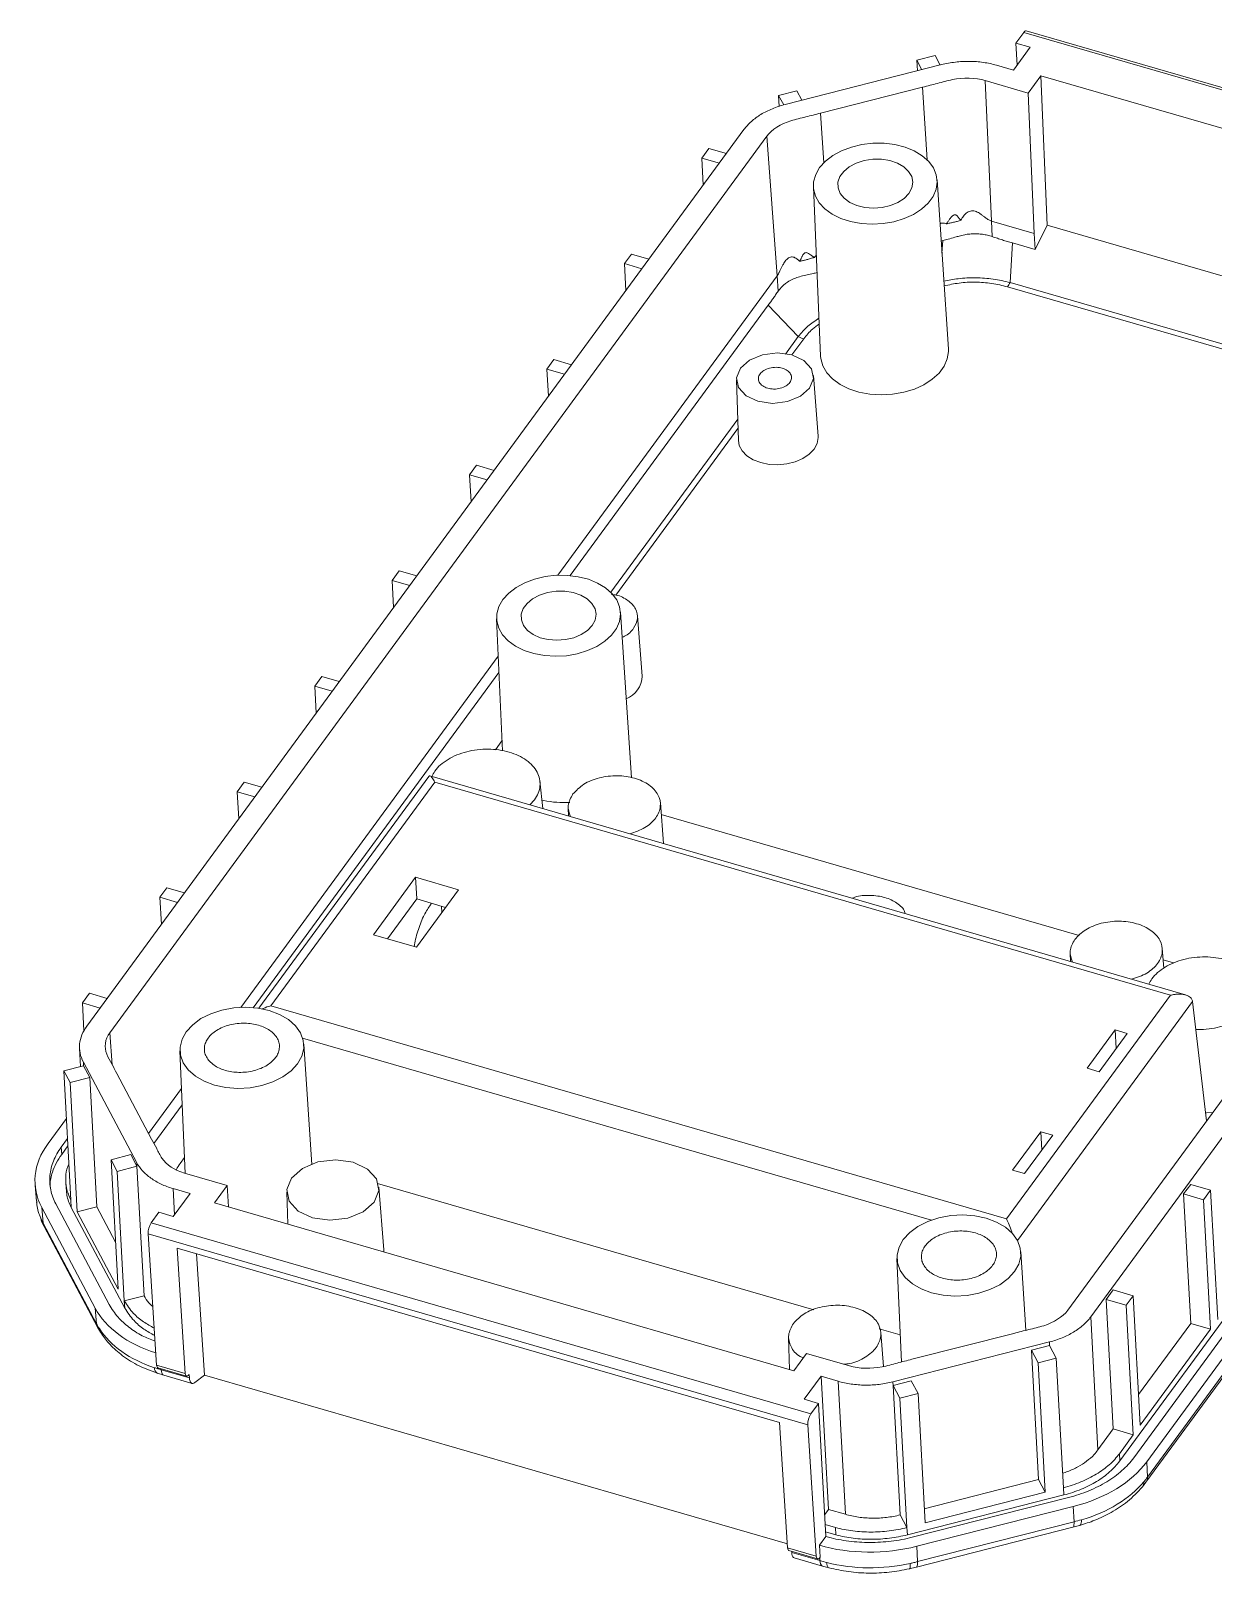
# Model space of a CAD drawing. Header units: inches. Extents: x 1153 to 4140, y 573 to 968.
# Drawn here: x 3316.9 to 3368.6, y 657.1 to 724.7 of the extents above; entities that cross this region are included whole.
import ezdxf

# ---------------------------------------------------------------- set-up
doc = ezdxf.new("R2010")
doc.units = ezdxf.units.IN

msp = doc.modelspace()

# ---------------------------------------------------------------- linework, layer by layer
at = {"color": 7, "linetype": 'Continuous', "lineweight": 15}
for p, q in [((3360.004, 724.118), (3360.345, 724.582)), ((3360.345, 724.582), (3389.227, 716.216)), ((3389.339, 716.288), (3360.456, 724.654)), ((3360.632, 723.937), (3359.897, 722.933)), ((3360.004, 724.118), (3360.632, 723.937)), ((3360.057, 723.152), (3360.004, 724.118)), ((3356.749, 723.174), (3349.901, 721.43)), ((3355.669, 723.368), (3356.463, 723.57)), ((3355.889, 722.954), (3355.669, 723.368)), ((3355.694, 722.905), (3355.669, 723.368)), ((3356.463, 723.57), (3356.683, 723.157)), ((3359.153, 723.149), (3359.897, 722.933)), ((3358.66, 722.476), (3360.534, 721.933)), ((3358.929, 716.326), (3358.66, 722.476)), ((3360.534, 721.933), (3361.088, 722.69)), ((3361.088, 722.69), (3386.454, 715.342)), ((3361.375, 716.145), (3361.088, 722.69)), ((3349.615, 721.826), (3350.409, 722.028)), ((3349.836, 721.409), (3349.615, 721.826)), ((3349.641, 721.347), (3349.615, 721.826)), ((3350.629, 721.615), (3350.409, 722.028)), ((3351.454, 721.052), (3355.92, 722.189)), ((3360.803, 715.783), (3360.534, 721.933)), ((3348.094, 720.332), (3319.325, 681.094)), ((3320.329, 680.803), (3349.098, 720.041)), ((3349.098, 720.041), (3349.555, 713.938)), ((3346.248, 719.088), (3346.556, 719.508)), ((3347.018, 718.865), (3346.248, 719.088)), ((3346.313, 717.903), (3346.248, 719.088)), ((3346.556, 719.508), (3347.326, 719.285)), ((3351.134, 717.83), (3351.453, 710.413)), ((3357.044, 710.718), (3356.554, 718.126)), ((3360.803, 715.783), (3358.929, 716.326)), ((3358.966, 715.649), (3358.929, 716.326)), ((3360.803, 715.783), (3360.842, 715.08)), ((3361.375, 716.145), (3360.842, 715.08)), ((3383.063, 709.862), (3361.375, 716.145)), ((3356.796, 715.471), (3356.731, 715.454)), ((3359.754, 713.637), (3359.847, 715.368)), ((3359.847, 715.368), (3360.842, 715.08)), ((3342.859, 714.465), (3343.167, 714.886)), ((3343.629, 714.242), (3342.859, 714.465)), ((3342.923, 713.28), (3342.859, 714.465)), ((3343.167, 714.886), (3343.937, 714.663)), ((3349.555, 713.938), (3349.592, 713.262)), ((3349.162, 712.647), (3340.484, 700.812)), ((3350.473, 711.274), (3349.162, 712.647)), ((3339.469, 709.843), (3339.778, 710.263)), ((3339.778, 710.263), (3340.547, 710.04)), ((3340.239, 709.62), (3339.469, 709.843)), ((3339.534, 708.658), (3339.469, 709.843)), ((3351.345, 706.917), (3351.139, 709.562)), ((3347.767, 709.378), (3347.85, 706.726)), ((3391.04, 707.892), (3362.271, 668.655)), ((3363.276, 668.364), (3392.045, 707.601)), ((3336.08, 705.22), (3336.388, 705.64)), ((3336.388, 705.64), (3337.158, 705.417)), ((3336.85, 704.997), (3336.08, 705.22)), ((3336.145, 704.035), (3336.08, 705.22)), ((3332.691, 700.597), (3332.999, 701.018)), ((3332.999, 701.018), (3333.769, 700.795)), ((3393.189, 701.119), (3364.549, 662.057)), ((3365.159, 662.193), (3393.799, 701.255)), ((3394.381, 701.095), (3365.73, 662.019)), ((3333.461, 700.374), (3332.691, 700.597)), ((3332.755, 699.412), (3332.691, 700.597)), ((3365.696, 661.126), (3394.333, 700.183)), ((3394.397, 700.406), (3365.76, 661.348)), ((3337.268, 698.919), (3337.517, 693.146)), ((3343.169, 691.96), (3342.689, 699.215)), ((3343.641, 696.411), (3343.436, 699.055)), ((3337.369, 696.564), (3326.613, 681.893)), ((3329.301, 695.975), (3329.61, 696.395)), ((3329.61, 696.395), (3330.379, 696.172)), ((3330.071, 695.752), (3329.301, 695.975)), ((3329.366, 694.79), (3329.301, 695.975)), ((3334.295, 692.022), (3326.851, 681.87)), ((3367.434, 682.457), (3334.347, 692.041)), ((3325.912, 691.352), (3326.22, 691.772)), ((3326.682, 691.129), (3325.912, 691.352)), ((3325.977, 690.167), (3325.912, 691.352)), ((3326.22, 691.772), (3326.99, 691.549)), ((3327.383, 681.979), (3334.562, 691.771)), ((3334.562, 691.771), (3366.772, 682.441)), ((3339.285, 690.611), (3339.164, 691.806)), ((3338.922, 690.993), (3338.721, 690.774)), ((3339.251, 690.949), (3339.328, 690.968)), ((3340.401, 690.638), (3340.412, 690.284)), ((3344.574, 689.079), (3344.436, 690.858)), ((3344.475, 690.354), (3362.772, 685.054)), ((3331.869, 685.087), (3333.718, 687.608)), ((3333.718, 687.608), (3335.601, 687.063)), ((3333.718, 687.608), (3333.77, 686.655)), ((3322.523, 686.729), (3322.831, 687.15)), ((3323.293, 686.506), (3322.523, 686.729)), ((3322.587, 685.544), (3322.523, 686.729)), ((3322.831, 687.15), (3323.601, 686.927)), ((3333.77, 686.655), (3332.488, 684.908)), ((3335.601, 687.063), (3333.752, 684.541)), ((3335.034, 686.289), (3333.77, 686.655)), ((3334.341, 686.358), (3334.421, 686.467)), ((3334.873, 686.07), (3334.85, 686.343)), ((3333.752, 684.541), (3331.869, 685.087)), ((3362.377, 684.273), (3362.388, 683.919)), ((3366.478, 683.632), (3366.411, 684.493)), ((3366.45, 683.989), (3366.903, 683.858)), ((3319.133, 682.107), (3319.441, 682.527)), ((3319.441, 682.527), (3320.211, 682.304)), ((3319.903, 681.884), (3319.133, 682.107)), ((3319.2, 680.883), (3319.133, 682.107)), ((3359.593, 672.649), (3327.383, 681.979)), ((3366.772, 682.441), (3359.593, 672.649)), ((3367.735, 682.168), (3368.352, 676.948)), ((3364.354, 680.925), (3363.121, 679.244)), ((3364.881, 680.772), (3363.649, 679.091)), ((3364.881, 680.772), (3364.354, 680.925)), ((3364.398, 680.113), (3364.354, 680.925)), ((3319.005, 680.105), (3319.047, 679.325)), ((3323.403, 680.01), (3323.634, 674.642)), ((3329.172, 675.035), (3328.823, 680.306)), ((3319.18, 679.359), (3318.317, 679.139)), ((3318.317, 679.139), (3318.627, 673.474)), ((3318.589, 678.628), (3318.317, 679.139)), ((3319.172, 679.518), (3321.511, 675.113)), ((3319.172, 679.518), (3319.18, 679.359)), ((3319.18, 679.359), (3319.452, 678.848)), ((3363.121, 679.244), (3363.649, 679.091)), ((3319.452, 678.848), (3318.589, 678.628)), ((3318.898, 672.963), (3318.589, 678.628)), ((3319.452, 678.848), (3319.761, 673.183)), ((3322.163, 676.149), (3320.638, 679.021)), ((3323.504, 677.653), (3322.263, 675.96)), ((3317.625, 675.953), (3318.431, 677.053)), ((3361.088, 676.471), (3359.855, 674.79)), ((3361.615, 676.318), (3361.088, 676.471)), ((3361.088, 676.471), (3361.132, 675.659)), ((3318.48, 676.166), (3318.206, 675.793)), ((3318.223, 675.476), (3318.206, 675.793)), ((3318.223, 675.476), (3318.497, 675.849)), ((3360.383, 674.637), (3361.615, 676.318)), ((3320.386, 675.245), (3321.248, 675.465)), ((3320.657, 674.734), (3320.386, 675.245)), ((3320.386, 675.245), (3320.695, 669.58)), ((3321.248, 675.465), (3321.52, 674.954)), ((3321.511, 675.113), (3321.52, 674.954)), ((3323.411, 675.076), (3323.604, 675.338)), ((3321.52, 674.954), (3320.657, 674.734)), ((3320.966, 669.069), (3320.657, 674.734)), ((3321.52, 674.954), (3321.829, 669.289)), ((3325.47, 674.11), (3323.596, 674.653)), ((3359.855, 674.79), (3360.383, 674.637)), ((3317.061, 674.118), (3317.121, 673.424)), ((3318.4, 674.269), (3318.418, 673.952)), ((3323.846, 673.765), (3323.103, 673.98)), ((3323.846, 673.765), (3323.111, 672.762)), ((3324.915, 673.354), (3325.47, 674.11)), ((3325.531, 673.175), (3325.47, 674.11)), ((3328.076, 673.829), (3328.12, 672.425)), ((3332.045, 674.209), (3351.156, 668.673)), ((3332.325, 671.298), (3332.111, 674.049)), ((3367.347, 673.745), (3367.655, 674.166)), ((3367.656, 668.08), (3367.347, 673.745)), ((3367.347, 673.745), (3368.22, 673.493)), ((3367.655, 674.166), (3368.528, 673.913)), ((3368.22, 673.493), (3368.528, 673.913)), ((3368.528, 673.913), (3368.837, 668.248)), ((3317.125, 673.39), (3317.138, 673.342)), ((3317.353, 673.15), (3319.692, 668.744)), ((3317.411, 672.469), (3317.353, 673.15)), ((3317.965, 673.306), (3320.304, 668.9)), ((3318.644, 673.157), (3318.627, 673.474)), ((3320.983, 668.751), (3318.644, 673.157)), ((3318.898, 672.963), (3319.761, 673.183)), ((3319.761, 673.183), (3320.583, 671.636)), ((3350.281, 666.006), (3324.915, 673.354)), ((3368.529, 667.827), (3368.22, 673.493)), ((3317.346, 672.545), (3317.454, 672.322)), ((3319.751, 668.063), (3317.411, 672.469)), ((3320.695, 669.58), (3318.898, 672.963)), ((3322.483, 672.943), (3322.143, 672.48)), ((3351.025, 664.114), (3322.143, 672.48)), ((3322.483, 672.943), (3323.111, 672.762)), ((3317.454, 672.322), (3319.794, 667.916)), ((3350.886, 663.634), (3322.004, 672)), ((3322.004, 672), (3322.38, 666.257)), ((3349.647, 663.736), (3323.276, 671.375)), ((3323.636, 665.893), (3323.276, 671.375)), ((3324.132, 671.127), (3324.481, 665.817)), ((3332.327, 671.207), (3332.325, 671.298)), ((3360.444, 667.778), (3360.217, 671.212)), ((3354.796, 670.916), (3354.991, 666.389)), ((3320.966, 669.069), (3321.829, 669.289)), ((3320.983, 668.751), (3320.966, 669.069)), ((3363.958, 669.123), (3364.266, 669.543)), ((3364.267, 663.458), (3363.958, 669.123)), ((3363.958, 669.123), (3364.831, 668.87)), ((3364.266, 669.543), (3365.139, 669.29)), ((3364.831, 668.87), (3365.139, 669.29)), ((3365.139, 669.29), (3365.448, 663.625)), ((3319.692, 668.744), (3319.751, 668.063)), ((3363.276, 668.364), (3363.594, 662.54)), ((3365.14, 663.205), (3364.831, 668.87)), ((3319.794, 667.916), (3319.922, 667.694)), ((3354.021, 667.844), (3354.94, 667.577)), ((3354.202, 666.196), (3354.086, 667.683)), ((3359.915, 667.644), (3355.45, 666.507)), ((3365.375, 664.969), (3367.656, 668.08)), ((3365.448, 663.625), (3368.529, 667.827)), ((3367.656, 668.08), (3368.529, 667.827)), ((3350.052, 667.463), (3350.096, 666.06)), ((3354.62, 665.522), (3361.468, 667.266)), ((3360.683, 666.905), (3361.477, 667.107)), ((3361.468, 667.266), (3361.477, 667.107)), ((3361.477, 667.107), (3361.772, 666.552)), ((3350.836, 666.762), (3350.281, 666.006)), ((3352.71, 666.219), (3350.836, 666.762)), ((3360.992, 661.24), (3360.683, 666.905)), ((3360.978, 666.35), (3360.683, 666.905)), ((3360.978, 666.35), (3361.772, 666.552)), ((3361.287, 660.685), (3360.978, 666.35)), ((3361.772, 666.552), (3362.081, 660.887)), ((3322.38, 666.257), (3323.636, 665.893)), ((3322.419, 665.894), (3322.694, 665.81)), ((3322.437, 666.135), (3323.693, 665.772)), ((3323.817, 665.694), (3322.58, 666.053)), ((3322.693, 665.81), (3323.93, 665.452)), ((3323.807, 665.847), (3323.804, 665.843)), ((3323.817, 665.694), (3323.807, 665.847)), ((3324.481, 665.817), (3324.055, 665.489)), ((3349.996, 658.426), (3324.481, 665.817)), ((3350.737, 664.759), (3351.473, 665.763)), ((3352.217, 665.547), (3351.473, 665.763)), ((3351.791, 659.939), (3351.473, 665.763)), ((3352.217, 665.547), (3352.535, 659.723)), ((3354.62, 665.522), (3354.629, 665.363)), ((3354.629, 665.363), (3355.423, 665.566)), ((3354.629, 665.363), (3354.924, 664.808)), ((3354.938, 659.698), (3354.629, 665.363)), ((3354.924, 664.808), (3355.718, 665.011)), ((3355.718, 665.011), (3355.423, 665.566)), ((3355.718, 665.011), (3356.027, 659.345)), ((3351.365, 664.577), (3350.737, 664.759)), ((3351.365, 664.577), (3351.025, 664.114)), ((3351.683, 658.753), (3351.365, 664.577)), ((3355.233, 659.143), (3354.924, 664.808)), ((3349.647, 663.736), (3350.007, 658.255)), ((3351.263, 657.891), (3350.886, 663.634)), ((3363.594, 662.54), (3364.267, 663.458)), ((3364.267, 663.458), (3365.14, 663.205)), ((3364.531, 662.375), (3365.14, 663.205)), ((3364.531, 662.375), (3364.549, 662.057)), ((3365.73, 662.019), (3365.76, 661.348)), ((3355.993, 659.967), (3360.992, 661.24)), ((3360.992, 661.24), (3361.287, 660.685)), ((3362.081, 660.887), (3362.098, 660.57)), ((3365.539, 660.923), (3365.696, 661.126)), ((3365.675, 661.1), (3365.697, 661.126)), ((3362.098, 660.57), (3355.25, 658.825)), ((3355.459, 658.717), (3362.307, 660.461)), ((3356.027, 659.345), (3361.287, 660.685)), ((3351.63, 659.72), (3351.791, 659.939)), ((3351.791, 659.939), (3352.535, 659.723)), ((3354.938, 659.698), (3355.233, 659.143)), ((3355.668, 658.324), (3362.516, 660.068)), ((3362.516, 660.068), (3362.546, 659.395)), ((3352.107, 659.14), (3351.655, 659.271)), ((3352.125, 658.823), (3351.672, 658.954)), ((3352.107, 659.14), (3352.125, 658.823)), ((3355.233, 659.143), (3355.25, 658.825)), ((3355.644, 657.411), (3362.492, 659.155)), ((3362.546, 659.395), (3355.698, 657.651)), ((3362.49, 659.155), (3362.791, 659.235)), ((3350.007, 658.255), (3351.263, 657.891)), ((3351.399, 658.367), (3351.683, 658.753)), ((3351.434, 657.844), (3351.399, 658.367)), ((3351.799, 658.72), (3351.683, 658.753)), ((3355.698, 657.651), (3355.668, 658.324)), ((3350.063, 658.133), (3351.319, 657.769)), ((3350.185, 658.098), (3350.188, 658.056)), ((3351.425, 657.698), (3350.188, 658.056)), ((3350.301, 657.813), (3351.538, 657.455)), ((3351.434, 657.844), (3351.431, 657.841)), ((3351.539, 657.454), (3351.821, 657.377)), ((3355.336, 657.337), (3355.642, 657.41))]:
    msp.add_line(p, q, dxfattribs=at)
at = {"color": 8, "linetype": 'Continuous', "lineweight": 15}
for p, q in [((3355.92, 722.189), (3356.115, 719.006)), ((3351.587, 718.877), (3351.454, 721.052)), ((3356.766, 714.92), (3356.796, 715.471)), ((3349.555, 713.938), (3339.941, 700.826)), ((3382.601, 707.019), (3359.754, 713.637)), ((3382.611, 706.792), (3359.639, 713.447)), ((3349.91, 710.506), (3350.473, 711.274)), ((3350.711, 711.173), (3350.193, 710.466)), ((3342.265, 700.08), (3347.821, 707.657)), ((3347.834, 707.248), (3342.49, 699.96)), ((3337.339, 697.277), (3326.069, 681.906)), ((3337.213, 693.189), (3337.498, 693.578)), ((3367.735, 682.168), (3360.068, 671.711)), ((3320.434, 679.403), (3320.329, 680.803)), ((3356.3, 672.591), (3328.764, 680.567)), ((3323.473, 678.366), (3322.031, 676.398)), ((3323.165, 672.836), (3323.103, 673.98)), ((3322.576, 666.095), (3322.58, 666.053)), ((3351.419, 657.825), (3351.425, 657.698))]:
    msp.add_line(p, q, dxfattribs=at)
at = {"color": 7, "linetype": 'Continuous', "lineweight": 15, "flags": 128}
for points in [[(3351.41, 718.67), (3351.236, 718.367), (3351.145, 718.052), (3351.142, 717.734), (3351.225, 717.423), (3351.393, 717.13), (3351.639, 716.864), (3351.956, 716.632), (3352.334, 716.444), (3352.76, 716.305), (3353.222, 716.219), (3353.703, 716.189), (3354.189, 716.216), (3354.664, 716.299), (3355.112, 716.436), (3355.52, 716.622), (3355.874, 716.851), (3356.163, 717.116), (3356.377, 717.408), (3356.51, 717.718), (3356.557, 718.036), (3356.517, 718.352), (3356.391, 718.655), (3356.183, 718.936), (3355.9, 719.186), (3355.551, 719.396), (3355.148, 719.561), (3354.702, 719.674), (3354.229, 719.732), (3353.743, 719.734), (3353.261, 719.678), (3352.797, 719.568), (3352.367, 719.406), (3351.985, 719.197), (3351.662, 718.949), (3351.41, 718.67)], [(3355.32, 717.537), (3355.114, 717.321), (3354.838, 717.139), (3354.51, 717.002), (3354.145, 716.917), (3353.764, 716.888), (3353.388, 716.918), (3353.036, 717.003), (3352.728, 717.141), (3352.48, 717.323), (3352.306, 717.539), (3352.214, 717.779), (3352.211, 718.028), (3352.295, 718.274), (3352.463, 718.504), (3352.706, 718.704), (3353.01, 718.864), (3353.359, 718.976), (3353.734, 719.033), (3354.115, 719.033), (3354.482, 718.975), (3354.814, 718.863), (3355.094, 718.702), (3355.307, 718.501), (3355.44, 718.272), (3355.488, 718.026), (3355.447, 717.776), (3355.32, 717.537)], [(3350.969, 709.013), (3350.569, 708.658), (3349.999, 708.424), (3349.347, 708.347), (3348.71, 708.438), (3348.187, 708.683), (3347.857, 709.045), (3347.77, 709.469), (3347.939, 709.89), (3348.339, 710.245), (3348.908, 710.479), (3349.561, 710.556), (3350.197, 710.466), (3350.72, 710.22), (3351.051, 709.858), (3351.138, 709.434), (3350.969, 709.013)], [(3351.453, 710.413), (3351.461, 710.314), (3351.547, 709.994), (3351.72, 709.691), (3351.974, 709.417), (3352.301, 709.178), (3352.691, 708.984), (3353.131, 708.84), (3353.606, 708.751), (3354.103, 708.72), (3354.604, 708.748), (3355.094, 708.834), (3355.557, 708.975), (3355.977, 709.167), (3356.342, 709.404), (3356.64, 709.677), (3356.861, 709.978), (3356.998, 710.298), (3357.047, 710.626), (3357.044, 710.718)], [(3351.345, 706.917), (3351.347, 706.851), (3351.3, 706.595), (3351.168, 706.35), (3350.957, 706.127), (3350.678, 705.939), (3350.345, 705.794), (3349.975, 705.699), (3349.585, 705.66), (3349.197, 705.679), (3348.828, 705.754), (3348.498, 705.881), (3348.223, 706.055), (3348.017, 706.266), (3347.891, 706.505), (3347.85, 706.726)], [(3337.545, 699.759), (3337.37, 699.456), (3337.28, 699.141), (3337.276, 698.823), (3337.36, 698.512), (3337.527, 698.219), (3337.773, 697.953), (3338.091, 697.722), (3338.468, 697.533), (3338.895, 697.394), (3339.356, 697.308), (3339.838, 697.278), (3340.323, 697.305), (3340.798, 697.388), (3341.247, 697.525), (3341.655, 697.711), (3342.008, 697.94), (3342.297, 698.205), (3342.511, 698.497), (3342.644, 698.807), (3342.691, 699.125), (3342.651, 699.441), (3342.526, 699.744), (3342.318, 700.025), (3342.035, 700.275), (3341.686, 700.485), (3341.282, 700.65), (3340.836, 700.763), (3340.363, 700.821), (3339.878, 700.823), (3339.395, 700.767), (3338.932, 700.657), (3338.502, 700.495), (3338.12, 700.286), (3337.797, 700.038), (3337.545, 699.759)], [(3341.455, 698.626), (3341.248, 698.41), (3340.973, 698.228), (3340.644, 698.091), (3340.28, 698.006), (3339.899, 697.977), (3339.522, 698.007), (3339.171, 698.092), (3338.862, 698.23), (3338.614, 698.412), (3338.44, 698.628), (3338.349, 698.868), (3338.345, 699.117), (3338.43, 699.363), (3338.598, 699.593), (3338.84, 699.793), (3339.144, 699.953), (3339.493, 700.065), (3339.869, 700.122), (3340.25, 700.122), (3340.616, 700.064), (3340.949, 699.952), (3341.229, 699.791), (3341.441, 699.59), (3341.575, 699.361), (3341.623, 699.115), (3341.582, 698.865), (3341.455, 698.626)], [(3328.549, 679.437), (3328.269, 679.133), (3327.906, 678.867), (3327.474, 678.651), (3326.991, 678.492), (3326.473, 678.396), (3325.942, 678.367), (3325.417, 678.407), (3324.919, 678.513), (3324.467, 678.682), (3324.078, 678.907), (3323.768, 679.179), (3323.547, 679.489), (3323.426, 679.824), (3323.407, 680.171), (3323.493, 680.516), (3323.679, 680.848), (3323.959, 681.152), (3324.322, 681.418), (3324.753, 681.634), (3325.237, 681.794), (3325.755, 681.889), (3326.286, 681.918), (3326.811, 681.878), (3327.309, 681.772), (3327.761, 681.603), (3328.149, 681.378), (3328.46, 681.106), (3328.68, 680.796), (3328.802, 680.462), (3328.821, 680.115), (3328.735, 679.769), (3328.549, 679.437)], [(3368.312, 677.288), (3368.345, 677.289), (3368.616, 677.308)], [(3328.282, 674.442), (3328.761, 674.866), (3329.442, 675.146), (3330.223, 675.239), (3330.984, 675.13), (3331.61, 674.837), (3332.005, 674.404), (3332.109, 673.896), (3331.907, 673.392), (3331.429, 672.968), (3330.747, 672.688), (3329.967, 672.596), (3329.205, 672.704), (3328.579, 672.997), (3328.184, 673.431), (3328.08, 673.938), (3328.282, 674.442)], [(3317.31, 672.679), (3317.326, 672.599), (3317.346, 672.545)], [(3359.942, 670.344), (3359.662, 670.039), (3359.3, 669.774), (3358.868, 669.557), (3358.384, 669.398), (3357.867, 669.302), (3357.335, 669.274), (3356.811, 669.313), (3356.313, 669.419), (3355.861, 669.588), (3355.472, 669.813), (3355.161, 670.086), (3354.941, 670.395), (3354.819, 670.73), (3354.801, 671.077), (3354.886, 671.423), (3355.073, 671.754), (3355.353, 672.059), (3355.715, 672.324), (3356.147, 672.541), (3356.631, 672.7), (3357.148, 672.796), (3357.68, 672.825), (3358.204, 672.785), (3358.702, 672.679), (3359.154, 672.51), (3359.543, 672.285), (3359.854, 672.012), (3360.074, 671.703), (3360.196, 671.368), (3360.214, 671.021), (3360.129, 670.675), (3359.942, 670.344)], [(3322.38, 666.257), (3322.387, 666.21), (3322.398, 666.174), (3322.415, 666.149), (3322.437, 666.135), (3322.437, 666.135)], [(3323.804, 665.843), (3323.774, 665.807), (3323.745, 665.783), (3323.717, 665.771), (3323.692, 665.772), (3323.671, 665.785), (3323.654, 665.81), (3323.642, 665.847), (3323.636, 665.893)], [(3324.055, 665.489), (3324.01, 665.461), (3323.967, 665.449), (3323.928, 665.452), (3323.894, 665.472), (3323.865, 665.507), (3323.842, 665.556), (3323.826, 665.619), (3323.817, 665.694)], [(3350.007, 658.255), (3350.013, 658.208), (3350.025, 658.172), (3350.042, 658.146), (3350.063, 658.133), (3350.063, 658.133)], [(3350.188, 658.056), (3350.197, 657.981), (3350.213, 657.918), (3350.235, 657.868), (3350.264, 657.833), (3350.299, 657.814), (3350.301, 657.813)], [(3351.263, 657.891), (3351.269, 657.844), (3351.281, 657.808), (3351.297, 657.783), (3351.319, 657.769), (3351.344, 657.769), (3351.371, 657.781), (3351.401, 657.805), (3351.431, 657.841)]]:
    msp.add_lwpolyline(points, dxfattribs=at)
at = {"color": 8, "linetype": 'Continuous', "lineweight": 15, "flags": 128}
for points in [[(3317.411, 672.469), (3317.426, 672.39), (3317.454, 672.322)], [(3319.751, 668.063), (3319.765, 667.985), (3319.794, 667.916)], [(3322.693, 665.81), (3322.691, 665.81), (3322.657, 665.83), (3322.628, 665.865), (3322.605, 665.915), (3322.589, 665.978), (3322.58, 666.053)], [(3362.546, 659.395), (3362.547, 659.321), (3362.543, 659.259), (3362.533, 659.21), (3362.518, 659.176), (3362.499, 659.158), (3362.492, 659.155)], [(3362.869, 659.482), (3362.868, 659.407), (3362.86, 659.344), (3362.846, 659.294), (3362.826, 659.259), (3362.801, 659.239), (3362.791, 659.235)], [(3351.545, 657.453), (3351.536, 657.455), (3351.501, 657.475), (3351.472, 657.51), (3351.45, 657.559), (3351.434, 657.623), (3351.425, 657.698)], [(3351.724, 657.615), (3351.73, 657.541), (3351.743, 657.479), (3351.762, 657.43), (3351.786, 657.397), (3351.815, 657.379), (3351.821, 657.377)], [(3355.368, 657.572), (3355.372, 657.498), (3355.371, 657.437), (3355.366, 657.389), (3355.356, 657.357), (3355.343, 657.339), (3355.336, 657.337)], [(3355.698, 657.651), (3355.699, 657.577), (3355.695, 657.515), (3355.685, 657.466), (3355.67, 657.432), (3355.651, 657.413), (3355.633, 657.41)]]:
    msp.add_lwpolyline(points, dxfattribs=at)
at = {"color": 7, "linetype": 'Continuous', "lineweight": 15}
for centre, radius, start, end in [((3360.456, 724.53), 0.123, 90.0337, 155.12403), ((3358.55, 714.23), 1.341, 324.27156, 333.79187), ((3351.032, 712.265), 1.138, 240.55446, 253.62851), ((3342.518, 696.456), 1.124, 292.05714, 357.67759), ((3340.193, 694.984), 4.108, 257.83806, 273.86793), ((3322.833, 672.019), 0.83, 146.28444, 181.30386), ((3351.715, 663.653), 0.83, 146.28444, 181.30386)]:
    msp.add_arc(centre, radius, start, end, dxfattribs=at)
at = {"color": 8, "linetype": 'Continuous', "lineweight": 15}
for centre, radius, start, end in [((3320.229, 667.877), 0.357, 183.75918, 210.90604), ((3322.548, 666.118), 0.259, 174.88791, 240.27273), ((3365.283, 661.123), 0.325, 321.95844, 4.91179), ((3365.414, 661.327), 0.347, 324.61167, 3.57115)]:
    msp.add_arc(centre, radius, start, end, dxfattribs=at)
at = {"color": 7, "linetype": 'Continuous', "lineweight": 15}
for centre, major_axis, ratio, start_param, end_param in [((3322.649, 674.499), (5.593, 0.306), 0.652687, 2.649721, 3.434967), ((3324.989, 670.093), (5.593, 0.306), 0.652687, 3.434967, 4.184885), ((3360.707, 663.475), (5.592, 0.304), 0.653018, 5.006182, 5.791428), ((3353.859, 661.731), (5.592, 0.304), 0.653018, 4.221853, 5.006182)]:
    msp.add_ellipse(centre, major_axis=major_axis, ratio=ratio, start_param=start_param, end_param=end_param, dxfattribs=at)
for points, knots in [([(3359.153, 723.149), (3358.966, 723.203), (3358.774, 723.244), (3358.378, 723.3), (3358.173, 723.316), (3357.761, 723.32), (3357.557, 723.309), (3357.149, 723.261), (3356.946, 723.224), (3356.749, 723.174)], [0, 0, 0, 0, 0.25, 0.25, 0.5, 0.5, 0.75, 0.75, 1, 1, 1, 1]), ([(3355.92, 722.189), (3356.136, 722.244), (3356.354, 722.297), (3356.784, 722.412), (3356.996, 722.475), (3357.689, 722.608), (3358.219, 722.604), (3358.66, 722.476)], [0, 0, 0, 0, 0.25, 0.25, 0.5, 0.5, 1, 1, 1, 1]), ([(3349.901, 721.43), (3349.705, 721.379), (3349.518, 721.318), (3349.164, 721.172), (3348.994, 721.088), (3348.685, 720.9), (3348.545, 720.798), (3348.296, 720.576), (3348.185, 720.457), (3348.094, 720.332)], [0, 0, 0, 0, 0.25, 0.25, 0.5, 0.5, 0.75, 0.75, 1, 1, 1, 1]), ([(3349.098, 720.041), (3349.314, 720.335), (3349.711, 720.576), (3350.365, 720.786), (3350.586, 720.834), (3351.022, 720.939), (3351.238, 720.997), (3351.454, 721.052)], [0, 0, 0, 0, 0.5, 0.5, 0.75, 0.75, 1, 1, 1, 1]), ([(3356.681, 716.216), (3356.693, 716.221), (3356.732, 716.236), (3356.8, 716.245), (3356.879, 716.236), (3356.922, 716.215), (3356.945, 716.204)], [0, 0, 0, 0, 0.1309698, 0.4070954, 0.6871005, 1, 1, 1, 1]), ([(3357.595, 716.368), (3357.586, 716.375), (3357.568, 716.389), (3357.544, 716.413), (3357.518, 716.442), (3357.491, 716.478), (3357.463, 716.521), (3357.431, 716.559), (3357.392, 716.593), (3357.34, 716.612), (3357.274, 716.596), (3357.221, 716.556), (3357.161, 716.492), (3357.11, 716.422), (3357.062, 716.354), (3357.026, 716.302), (3356.988, 716.251), (3356.959, 716.219), (3356.945, 716.204)], [0, 0, 0, 0, 0.0409004, 0.0820157, 0.123861, 0.186133, 0.2488939, 0.3189508, 0.3740908, 0.4404421, 0.4979243, 0.5521072, 0.6232393, 0.7487548, 0.8117331, 0.8744908, 0.9389093, 1, 1, 1, 1]), ([(3356.945, 716.204), (3357, 716.215), (3357.108, 716.238), (3357.245, 716.267), (3357.354, 716.293), (3357.436, 716.315), (3357.515, 716.339), (3357.569, 716.358), (3357.595, 716.368)], [0, 0, 0, 0, 0.251852, 0.503618, 0.637691, 0.752616, 0.879165, 1, 1, 1, 1]), ([(3357.595, 716.368), (3357.614, 716.4), (3357.651, 716.46), (3357.71, 716.542), (3357.768, 716.611), (3357.855, 716.696), (3357.969, 716.766), (3358.114, 716.782), (3358.217, 716.763), (3358.315, 716.723), (3358.399, 716.676), (3358.486, 716.616), (3358.574, 716.551), (3358.663, 716.482), (3358.74, 716.424), (3358.807, 716.381), (3358.87, 716.346), (3358.91, 716.332), (3358.929, 716.326)], [0, 0, 0, 0, 0.074279, 0.140547, 0.19906, 0.250195, 0.374919, 0.435587, 0.500158, 0.557094, 0.62497, 0.672777, 0.750183, 0.823118, 0.875215, 0.92198, 0.963089, 1, 1, 1, 1]), ([(3356.796, 715.471), (3356.876, 715.492), (3357.055, 715.539), (3357.298, 715.608), (3357.497, 715.665), (3357.64, 715.705), (3357.756, 715.73), (3357.91, 715.755), (3358.098, 715.773), (3358.324, 715.773), (3358.546, 715.752), (3358.762, 715.713), (3358.898, 715.67), (3358.966, 715.649)], [0, 0, 0, 0, 0.113056, 0.251382, 0.341933, 0.394785, 0.451615, 0.50174, 0.602048, 0.702174, 0.801985, 0.901307, 1, 1, 1, 1]), ([(3358.966, 715.649), (3359.041, 715.623), (3359.189, 715.573), (3359.41, 715.501), (3359.629, 715.432), (3359.775, 715.39), (3359.847, 715.368)], [0, 0, 0, 0, 0.253467, 0.504618, 0.75346, 1, 1, 1, 1]), ([(3350.532, 714.569), (3350.539, 714.579), (3350.554, 714.601), (3350.574, 714.636), (3350.596, 714.679), (3350.618, 714.729), (3350.643, 714.785), (3350.671, 714.838), (3350.706, 714.89), (3350.755, 714.934), (3350.82, 714.95), (3350.876, 714.937), (3350.94, 714.906), (3350.997, 714.864), (3351.052, 714.822), (3351.093, 714.79), (3351.134, 714.76), (3351.165, 714.743), (3351.18, 714.735)], [0, 0, 0, 0, 0.037107, 0.078705, 0.125018, 0.188081, 0.251206, 0.322821, 0.376157, 0.441981, 0.500123, 0.554464, 0.625014, 0.750068, 0.812597, 0.875226, 0.941237, 1, 1, 1, 1]), ([(3349.555, 713.938), (3349.56, 713.946), (3349.572, 713.962), (3349.589, 713.991), (3349.608, 714.025), (3349.628, 714.063), (3349.655, 714.116), (3349.691, 714.194), (3349.74, 714.295), (3349.792, 714.394), (3349.846, 714.488), (3349.9, 714.57), (3349.968, 714.651), (3350.044, 714.715), (3350.158, 714.766), (3350.27, 714.754), (3350.369, 714.705), (3350.45, 714.647), (3350.503, 714.596), (3350.532, 714.569)], [0, 0, 0, 0, 0.0218941, 0.044996, 0.0696691, 0.0962132, 0.1248701, 0.1774057, 0.249901, 0.3257548, 0.3749275, 0.4426151, 0.4995761, 0.5639775, 0.6248998, 0.7492453, 0.8188537, 0.9021723, 1, 1, 1, 1]), ([(3350.532, 714.569), (3350.55, 714.571), (3350.587, 714.577), (3350.646, 714.588), (3350.71, 714.603), (3350.78, 714.62), (3350.851, 714.639), (3350.93, 714.662), (3351.039, 714.694), (3351.126, 714.72), (3351.18, 714.735)], [0, 0, 0, 0, 0.085876, 0.178277, 0.277649, 0.384422, 0.499018, 0.603117, 0.749944, 1, 1, 1, 1]), ([(3351.264, 714.811), (3351.258, 714.808), (3351.225, 714.787), (3351.201, 714.759), (3351.18, 714.735)], [0, 0, 0, 0, 0.165112, 1, 1, 1, 1]), ([(3349.592, 713.262), (3349.688, 713.378), (3349.832, 713.552), (3350.111, 713.728), (3350.343, 713.836), (3350.599, 713.914), (3350.865, 713.977), (3351.099, 714.026), (3351.242, 714.06), (3351.295, 714.072)], [0, 0, 0, 0, 0.2619686, 0.3929453, 0.5248187, 0.6542743, 0.7889131, 0.9215411, 1, 1, 1, 1]), ([(3349.162, 712.647), (3349.197, 712.696), (3349.268, 712.794), (3349.376, 712.945), (3349.484, 713.101), (3349.556, 713.208), (3349.592, 713.262)], [0, 0, 0, 0, 0.24654, 0.495382, 0.746533, 1, 1, 1, 1]), ([(3350.105, 709.263), (3350.065, 709.208), (3349.949, 709.104), (3349.695, 708.997), (3349.402, 708.964), (3349.127, 709.005), (3348.898, 709.11), (3348.748, 709.272), (3348.711, 709.462), (3348.787, 709.645), (3348.959, 709.8), (3349.213, 709.906), (3349.505, 709.939), (3349.781, 709.898), (3350.01, 709.793), (3350.16, 709.631), (3350.196, 709.441), (3350.145, 709.318), (3350.105, 709.263)], [0, 0, 0, 0, 0.060027, 0.125, 0.189973, 0.25, 0.310027, 0.375, 0.439973, 0.5, 0.560027, 0.625, 0.689973, 0.75, 0.810027, 0.875, 0.939973, 1, 1, 1, 1]), ([(3342.301, 699.987), (3342.367, 699.979), (3342.647, 699.947), (3343.048, 699.727), (3343.387, 699.366), (3343.489, 698.924), (3343.34, 698.646), (3343.266, 698.507)], [0, 0, 0, 0, 0.070429, 0.302822, 0.535214, 0.767607, 1, 1, 1, 1]), ([(3343.266, 698.507), (3343.156, 698.371), (3343.027, 698.212), (3342.797, 698.123), (3342.762, 698.109)], [0, 0, 0, 0, 0.84576, 1, 1, 1, 1]), ([(3334.43, 692.017), (3334.47, 692.098), (3334.56, 692.278), (3334.803, 692.533), (3335.128, 692.773), (3335.517, 692.968), (3335.953, 693.111), (3336.419, 693.197), (3336.898, 693.223), (3337.37, 693.188), (3337.819, 693.092), (3338.226, 692.94), (3338.576, 692.737), (3338.856, 692.492), (3339.054, 692.213), (3339.164, 691.911), (3339.18, 691.599), (3339.107, 691.286), (3338.984, 691.091), (3338.922, 690.993)], [0, 0, 0, 0, 0.047772, 0.107286, 0.1668, 0.226314, 0.285829, 0.345343, 0.404857, 0.464372, 0.523886, 0.5834, 0.642914, 0.702429, 0.761943, 0.821457, 0.880971, 0.940486, 1, 1, 1, 1]), ([(3334.298, 692.02), (3334.302, 692.027), (3334.315, 692.047), (3334.362, 692.043), (3334.446, 691.972), (3334.523, 691.838), (3334.562, 691.771)], [0, 0, 0, 0, 0.078278, 0.25336, 0.627761, 1, 1, 1, 1]), ([(3340.607, 691.252), (3340.751, 691.403), (3341.038, 691.704), (3341.753, 691.987), (3342.55, 692.083), (3343.332, 691.971), (3343.974, 691.671), (3344.38, 691.226), (3344.487, 690.705), (3344.278, 690.191), (3343.799, 689.749), (3343.327, 689.587), (3343.095, 689.507)], [0, 0, 0, 0, 0.100331, 0.200662, 0.300992, 0.401323, 0.501654, 0.601985, 0.702316, 0.802646, 0.902977, 1, 1, 1, 1]), ([(3340.506, 690.257), (3340.448, 690.421), (3340.33, 690.754), (3340.514, 691.084), (3340.607, 691.252)], [0, 0, 0, 0, 0.491619, 1, 1, 1, 1]), ([(3352.838, 686.685), (3352.876, 686.702), (3353.105, 686.802), (3353.625, 686.833), (3354.284, 686.749), (3354.813, 686.489), (3355.114, 686.22), (3355.142, 686.046), (3355.146, 686.016)], [0, 0, 0, 0, 0.046107, 0.273054, 0.5, 0.726946, 0.953893, 1, 1, 1, 1]), ([(3333.657, 684.569), (3333.657, 684.569), (3333.664, 684.67), (3333.721, 684.906), (3333.809, 685.243), (3333.926, 685.577), (3334.099, 685.981), (3334.246, 686.21), (3334.341, 686.358)], [0, 0, 0, 0, 0.000172, 0.171262, 0.342531, 0.513611, 0.684869, 1, 1, 1, 1]), ([(3362.583, 684.886), (3362.726, 685.037), (3363.014, 685.339), (3363.729, 685.621), (3364.526, 685.718), (3365.308, 685.606), (3365.95, 685.305), (3366.355, 684.861), (3366.463, 684.339), (3366.253, 683.825), (3365.775, 683.383), (3365.302, 683.221), (3365.07, 683.142)], [0, 0, 0, 0, 0.1003308, 0.2006616, 0.3009924, 0.4013232, 0.501654, 0.6019848, 0.7023156, 0.8026464, 0.9029772, 1, 1, 1, 1]), ([(3362.481, 683.892), (3362.423, 684.055), (3362.305, 684.389), (3362.489, 684.719), (3362.583, 684.886)], [0, 0, 0, 0, 0.491619, 1, 1, 1, 1]), ([(3365.823, 682.924), (3365.864, 683.004), (3365.954, 683.185), (3366.197, 683.44), (3366.521, 683.679), (3366.911, 683.874), (3367.346, 684.018), (3367.813, 684.104), (3368.291, 684.13), (3368.764, 684.094), (3369.213, 683.998), (3369.62, 683.846), (3369.97, 683.644), (3370.25, 683.398), (3370.448, 683.119), (3370.558, 682.818), (3370.574, 682.505), (3370.497, 682.194), (3370.329, 681.895), (3370.077, 681.621), (3369.751, 681.382), (3369.362, 681.187), (3368.926, 681.042), (3368.461, 680.96), (3368.104, 680.93), (3367.914, 680.946), (3367.879, 680.949)], [0, 0, 0, 0, 0.034867, 0.078305, 0.121743, 0.165181, 0.208619, 0.252057, 0.295494, 0.338932, 0.38237, 0.425808, 0.469246, 0.512684, 0.556122, 0.59956, 0.642997, 0.686435, 0.729873, 0.773311, 0.816749, 0.860187, 0.903625, 0.947062, 0.9905, 1, 1, 1, 1]), ([(3366.772, 682.441), (3366.801, 682.448), (3366.856, 682.461), (3366.934, 682.475), (3367.002, 682.484), (3367.06, 682.489), (3367.156, 682.494), (3367.282, 682.49), (3367.433, 682.462), (3367.557, 682.413), (3367.643, 682.352), (3367.694, 682.289), (3367.724, 682.231), (3367.732, 682.189), (3367.735, 682.168)], [0, 0, 0, 0, 0.070351, 0.133089, 0.188217, 0.235736, 0.275648, 0.425156, 0.553057, 0.682326, 0.797537, 0.867424, 0.93462, 1, 1, 1, 1]), ([(3327.383, 681.979), (3327.266, 681.949), (3327.136, 681.915), (3327.023, 681.843), (3327.012, 681.836)], [0, 0, 0, 0, 0.89712, 1, 1, 1, 1]), ([(3324.638, 680.57), (3324.684, 680.632), (3324.792, 680.751), (3325.008, 680.912), (3325.272, 681.049), (3325.579, 681.15), (3325.907, 681.21), (3326.236, 681.225), (3326.551, 681.199), (3326.842, 681.136), (3327.108, 681.038), (3327.343, 680.904), (3327.54, 680.738), (3327.68, 680.541), (3327.757, 680.329), (3327.763, 680.114), (3327.709, 679.906), (3327.598, 679.713), (3327.436, 679.534), (3327.22, 679.373), (3326.956, 679.237), (3326.649, 679.135), (3326.32, 679.075), (3325.992, 679.06), (3325.676, 679.086), (3325.386, 679.149), (3325.12, 679.247), (3324.884, 679.381), (3324.688, 679.547), (3324.548, 679.744), (3324.471, 679.956), (3324.464, 680.171), (3324.519, 680.379), (3324.593, 680.508), (3324.638, 680.57)], [0, 0, 0, 0, 0.03001, 0.060001, 0.092482, 0.124999, 0.15748, 0.189997, 0.21998, 0.249999, 0.279982, 0.310001, 0.342482, 0.374999, 0.40748, 0.439997, 0.46998, 0.499999, 0.529982, 0.560001, 0.592482, 0.624999, 0.65748, 0.689997, 0.71998, 0.749999, 0.779982, 0.810001, 0.842482, 0.874999, 0.90748, 0.939997, 0.970008, 1, 1, 1, 1]), ([(3319.325, 681.094), (3319.233, 680.97), (3319.161, 680.842), (3319.056, 680.58), (3319.022, 680.444), (3318.996, 680.174), (3319.003, 680.041), (3319.057, 679.776), (3319.105, 679.644), (3319.172, 679.518)], [0, 0, 0, 0, 0.25, 0.25, 0.5, 0.5, 0.75, 0.75, 1, 1, 1, 1]), ([(3320.638, 679.021), (3320.564, 679.16), (3320.494, 679.301), (3320.338, 679.577), (3320.252, 679.713), (3320.081, 680.161), (3320.113, 680.508), (3320.329, 680.803)], [0, 0, 0, 0, 0.25, 0.25, 0.5, 0.5, 1, 1, 1, 1]), ([(3318.206, 675.793), (3318.062, 675.597), (3317.948, 675.394), (3317.78, 674.975), (3317.729, 674.765), (3317.698, 674.448), (3317.695, 674.342), (3317.707, 674.13), (3317.72, 674.024), (3317.785, 673.709), (3317.859, 673.505), (3317.965, 673.306)], [0, 0, 0, 0, 0.25, 0.25, 0.5, 0.5, 0.625, 0.625, 0.75, 0.75, 1, 1, 1, 1]), ([(3323.596, 674.653), (3323.156, 674.78), (3322.807, 675.029), (3322.517, 675.447), (3322.455, 675.59), (3322.315, 675.871), (3322.237, 676.009), (3322.163, 676.149)], [0, 0, 0, 0, 0.5, 0.5, 0.75, 0.75, 1, 1, 1, 1]), ([(3317.727, 674.028), (3317.724, 674.067), (3317.703, 674.291), (3317.795, 674.651), (3317.969, 675.097), (3318.138, 675.349), (3318.223, 675.476)], [0, 0, 0, 0, 0.0797345, 0.4540383, 0.7248949, 1, 1, 1, 1]), ([(3321.511, 675.113), (3321.578, 674.986), (3321.664, 674.867), (3321.869, 674.641), (3321.991, 674.534), (3322.263, 674.341), (3322.413, 674.254), (3322.739, 674.101), (3322.916, 674.034), (3323.103, 673.98)], [0, 0, 0, 0, 0.25, 0.25, 0.5, 0.5, 0.75, 0.75, 1, 1, 1, 1]), ([(3323.243, 674.812), (3323.244, 674.815), (3323.282, 674.906), (3323.348, 674.993), (3323.411, 675.076)], [0, 0, 0, 0, 0.0321, 1, 1, 1, 1]), ([(3318.627, 673.474), (3318.549, 673.65), (3318.408, 673.974), (3318.391, 674.472), (3318.421, 674.827), (3318.522, 675.012), (3318.541, 675.046)], [0, 0, 0, 0, 0.346537, 0.636255, 0.934371, 1, 1, 1, 1]), ([(3318.644, 673.157), (3318.562, 673.332), (3318.442, 673.591), (3318.434, 673.865), (3318.432, 673.953)], [0, 0, 0, 0, 0.677474, 1, 1, 1, 1]), ([(3317.31, 672.679), (3317.231, 672.872), (3317.138, 673.097), (3317.138, 673.354), (3317.136, 673.406), (3317.136, 673.425)], [0, 0, 0, 0, 0.7944207, 0.9262008, 1, 1, 1, 1]), ([(3317.31, 672.679), (3317.326, 672.644), (3317.357, 672.574), (3317.393, 672.504), (3317.411, 672.469)], [0, 0, 0, 0, 0.500103, 1, 1, 1, 1]), ([(3359.593, 672.649), (3359.632, 672.569), (3359.71, 672.408), (3359.796, 672.179), (3359.834, 672.044), (3359.84, 672.025)], [0, 0, 0, 0, 0.459907, 0.922484, 1, 1, 1, 1]), ([(3356.032, 671.476), (3356.078, 671.539), (3356.186, 671.658), (3356.402, 671.819), (3356.666, 671.955), (3356.973, 672.056), (3357.301, 672.117), (3357.63, 672.132), (3357.945, 672.106), (3358.236, 672.042), (3358.501, 671.945), (3358.737, 671.811), (3358.933, 671.644), (3359.073, 671.448), (3359.15, 671.235), (3359.157, 671.021), (3359.103, 670.813), (3358.992, 670.619), (3358.83, 670.44), (3358.614, 670.279), (3358.35, 670.143), (3358.043, 670.042), (3357.714, 669.981), (3357.385, 669.967), (3357.07, 669.992), (3356.779, 670.056), (3356.514, 670.153), (3356.278, 670.287), (3356.082, 670.454), (3355.942, 670.65), (3355.865, 670.863), (3355.858, 671.078), (3355.913, 671.285), (3355.987, 671.414), (3356.032, 671.476)], [0, 0, 0, 0, 0.03001, 0.060001, 0.092482, 0.124999, 0.15748, 0.189997, 0.21998, 0.249999, 0.279982, 0.310001, 0.342482, 0.374999, 0.40748, 0.439997, 0.46998, 0.499999, 0.529982, 0.560001, 0.592482, 0.624999, 0.65748, 0.689997, 0.71998, 0.749999, 0.779982, 0.810001, 0.842482, 0.874999, 0.90748, 0.939997, 0.970008, 1, 1, 1, 1]), ([(3322.274, 667.871), (3322.114, 667.96), (3321.772, 668.15), (3321.305, 668.548), (3321.089, 668.88), (3320.966, 669.069)], [0, 0, 0, 0, 0.2778304, 0.5908184, 1, 1, 1, 1]), ([(3321.829, 669.289), (3321.891, 669.183), (3321.99, 669.014), (3322.152, 668.869), (3322.213, 668.814)], [0, 0, 0, 0, 0.622009, 1, 1, 1, 1]), ([(3320.304, 668.9), (3320.423, 668.712), (3320.644, 668.359), (3321.154, 667.907), (3321.689, 667.544), (3322.12, 667.381), (3322.311, 667.308)], [0, 0, 0, 0, 0.287638, 0.537788, 0.795189, 1, 1, 1, 1]), ([(3322.295, 667.551), (3322.134, 667.641), (3321.791, 667.832), (3321.322, 668.23), (3321.106, 668.563), (3320.983, 668.751)], [0, 0, 0, 0, 0.279398, 0.591707, 1, 1, 1, 1]), ([(3350.258, 668.077), (3350.402, 668.228), (3350.689, 668.529), (3351.404, 668.812), (3352.201, 668.908), (3352.983, 668.796), (3353.625, 668.496), (3354.031, 668.051), (3354.137, 667.531), (3353.93, 667.011), (3353.437, 666.586), (3352.9, 666.331), (3352.549, 666.3), (3352.461, 666.292)], [0, 0, 0, 0, 0.09675, 0.193501, 0.290251, 0.387001, 0.483752, 0.580502, 0.677252, 0.774003, 0.870753, 0.967503, 1, 1, 1, 1]), ([(3362.271, 668.655), (3362.055, 668.359), (3361.655, 668.119), (3361.002, 667.909), (3360.782, 667.862), (3360.347, 667.757), (3360.132, 667.699), (3359.915, 667.644)], [0, 0, 0, 0, 0.5, 0.5, 0.75, 0.75, 1, 1, 1, 1]), ([(3361.468, 667.266), (3361.665, 667.316), (3361.852, 667.378), (3362.206, 667.523), (3362.375, 667.608), (3362.685, 667.796), (3362.824, 667.898), (3363.074, 668.119), (3363.184, 668.239), (3363.276, 668.364)], [0, 0, 0, 0, 0.25, 0.25, 0.5, 0.5, 0.75, 0.75, 1, 1, 1, 1]), ([(3319.922, 667.694), (3320.037, 667.53), (3320.282, 667.18), (3320.815, 666.697), (3321.518, 666.232), (3322.109, 666.01), (3322.419, 665.894)], [0, 0, 0, 0, 0.205994, 0.441596, 0.70642, 1, 1, 1, 1]), ([(3350.693, 666.567), (3350.646, 666.588), (3350.384, 666.702), (3350.124, 667.06), (3349.988, 667.575), (3350.168, 667.909), (3350.258, 668.077)], [0, 0, 0, 0, 0.0683752, 0.3789168, 0.6894584, 1, 1, 1, 1]), ([(3355.45, 666.507), (3355.233, 666.452), (3355.015, 666.399), (3354.584, 666.283), (3354.372, 666.22), (3353.677, 666.087), (3353.149, 666.092), (3352.71, 666.219)], [0, 0, 0, 0, 0.25, 0.25, 0.5, 0.5, 1, 1, 1, 1]), ([(3322.29, 666.141), (3322.338, 666.126), (3322.433, 666.096), (3322.531, 666.067), (3322.58, 666.053)], [0, 0, 0, 0, 0.499936, 1, 1, 1, 1]), ([(3352.217, 665.547), (3352.403, 665.493), (3352.595, 665.452), (3352.991, 665.396), (3353.197, 665.38), (3353.608, 665.376), (3353.813, 665.387), (3354.22, 665.435), (3354.424, 665.472), (3354.62, 665.522)], [0, 0, 0, 0, 0.25, 0.25, 0.5, 0.5, 0.75, 0.75, 1, 1, 1, 1]), ([(3362.046, 661.525), (3362.12, 661.547), (3362.36, 661.619), (3362.719, 661.793), (3363.111, 662.042), (3363.4, 662.296), (3363.539, 662.471), (3363.594, 662.54)], [0, 0, 0, 0, 0.10927, 0.355367, 0.594526, 0.840624, 1, 1, 1, 1]), ([(3362.081, 660.887), (3362.347, 660.955), (3362.601, 661.039), (3363.087, 661.239), (3363.313, 661.352), (3363.625, 661.541), (3363.724, 661.608), (3363.915, 661.747), (3364.006, 661.82), (3364.26, 662.046), (3364.407, 662.206), (3364.531, 662.375)], [0, 0, 0, 0, 0.25, 0.25, 0.5, 0.5, 0.625, 0.625, 0.75, 0.75, 1, 1, 1, 1]), ([(3364.549, 662.057), (3364.425, 661.888), (3364.277, 661.728), (3363.936, 661.426), (3363.746, 661.287), (3363.434, 661.098), (3363.326, 661.038), (3363.099, 660.924), (3362.981, 660.87), (3362.618, 660.721), (3362.364, 660.637), (3362.098, 660.57)], [0, 0, 0, 0, 0.25, 0.25, 0.5, 0.5, 0.625, 0.625, 0.75, 0.75, 1, 1, 1, 1]), ([(3362.307, 660.461), (3362.617, 660.54), (3362.913, 660.638), (3363.478, 660.87), (3363.741, 661.002), (3364.104, 661.223), (3364.22, 661.3), (3364.442, 661.462), (3364.548, 661.548), (3364.844, 661.81), (3365.015, 661.996), (3365.159, 662.193)], [0, 0, 0, 0, 0.25, 0.25, 0.5, 0.5, 0.625, 0.625, 0.75, 0.75, 1, 1, 1, 1]), ([(3362.791, 659.235), (3363.015, 659.306), (3363.5, 659.46), (3364.212, 659.807), (3364.943, 660.284), (3365.333, 660.702), (3365.539, 660.923)], [0, 0, 0, 0, 0.201346, 0.434631, 0.70053, 1, 1, 1, 1]), ([(3365.607, 661.151), (3365.633, 661.184), (3365.686, 661.249), (3365.735, 661.315), (3365.76, 661.348)], [0, 0, 0, 0, 0.499949, 1, 1, 1, 1]), ([(3352.535, 659.723), (3352.721, 659.669), (3352.913, 659.628), (3353.309, 659.572), (3353.515, 659.556), (3353.926, 659.552), (3354.131, 659.563), (3354.538, 659.611), (3354.741, 659.648), (3354.938, 659.698)], [0, 0, 0, 0, 0.25, 0.25, 0.5, 0.5, 0.75, 0.75, 1, 1, 1, 1]), ([(3352.107, 659.14), (3352.352, 659.076), (3352.606, 659.028), (3353.128, 658.963), (3353.391, 658.947), (3353.921, 658.947), (3354.189, 658.964), (3354.719, 659.03), (3354.978, 659.078), (3355.233, 659.143)], [0, 0, 0, 0, 0.25, 0.25, 0.5, 0.5, 0.75, 0.75, 1, 1, 1, 1]), ([(3351.799, 658.72), (3352.085, 658.644), (3352.382, 658.586), (3352.993, 658.509), (3353.302, 658.489), (3353.766, 658.489), (3353.922, 658.494), (3354.234, 658.513), (3354.391, 658.527), (3354.857, 658.585), (3355.161, 658.642), (3355.459, 658.717)], [0, 0, 0, 0, 0.25, 0.25, 0.5, 0.5, 0.625, 0.625, 0.75, 0.75, 1, 1, 1, 1]), ([(3355.25, 658.825), (3354.996, 658.761), (3354.736, 658.712), (3354.204, 658.646), (3353.938, 658.63), (3353.409, 658.629), (3353.143, 658.645), (3352.622, 658.71), (3352.37, 658.758), (3352.125, 658.823)], [0, 0, 0, 0, 0.25, 0.25, 0.5, 0.5, 0.75, 0.75, 1, 1, 1, 1]), ([(3355.368, 657.572), (3355.424, 657.584), (3355.534, 657.61), (3355.644, 657.637), (3355.698, 657.651)], [0, 0, 0, 0, 0.500103, 1, 1, 1, 1]), ([(3351.821, 657.377), (3352.104, 657.315), (3352.669, 657.191), (3353.563, 657.136), (3354.462, 657.171), (3355.044, 657.281), (3355.336, 657.337)], [0, 0, 0, 0, 0.250629, 0.500629, 0.75032, 1, 1, 1, 1])]:
    msp.add_open_spline(points, degree=3, knots=knots, dxfattribs=at)
at = {"color": 8, "linetype": 'Continuous', "lineweight": 15}
for points, knots in [([(3359.754, 713.637), (3359.507, 713.694), (3359.022, 713.806), (3358.246, 713.857), (3357.512, 713.826), (3357.055, 713.736), (3356.847, 713.695)], [0, 0, 0, 0, 0.267232, 0.52581, 0.784233, 1, 1, 1, 1]), ([(3359.639, 713.447), (3359.409, 713.504), (3358.958, 713.617), (3358.232, 713.669), (3357.523, 713.635), (3357.076, 713.538), (3356.861, 713.491)], [0, 0, 0, 0, 0.261765, 0.513822, 0.765647, 1, 1, 1, 1]), ([(3351.381, 712.074), (3351.213, 711.961), (3350.853, 711.72), (3350.605, 711.428), (3350.473, 711.274)], [0, 0, 0, 0, 0.469507, 1, 1, 1, 1]), ([(3351.392, 711.818), (3351.291, 711.748), (3351.014, 711.556), (3350.829, 711.322), (3350.711, 711.173)], [0, 0, 0, 0, 0.36445, 1, 1, 1, 1])]:
    msp.add_open_spline(points, degree=3, knots=knots, dxfattribs=at)
at = {"color": 7, "linetype": 'Continuous', "lineweight": 15}
for points in [[(3319.751, 668.063), (3319.788, 667.993), (3319.829, 667.923), (3319.873, 667.853)], [(3319.873, 667.853), (3320.349, 667.099), (3321.208, 666.49), (3322.29, 666.141)], [(3362.869, 659.482), (3364.022, 659.812), (3364.995, 660.406), (3365.607, 661.151)], [(3362.546, 659.395), (3362.655, 659.422), (3362.763, 659.452), (3362.869, 659.482)], [(3351.425, 657.698), (3351.523, 657.669), (3351.623, 657.642), (3351.724, 657.615)], [(3351.724, 657.615), (3352.873, 657.318), (3354.169, 657.303), (3355.368, 657.572)]]:
    msp.add_open_spline(points, degree=3, dxfattribs=at)

doc.saveas('drawing.dxf')
